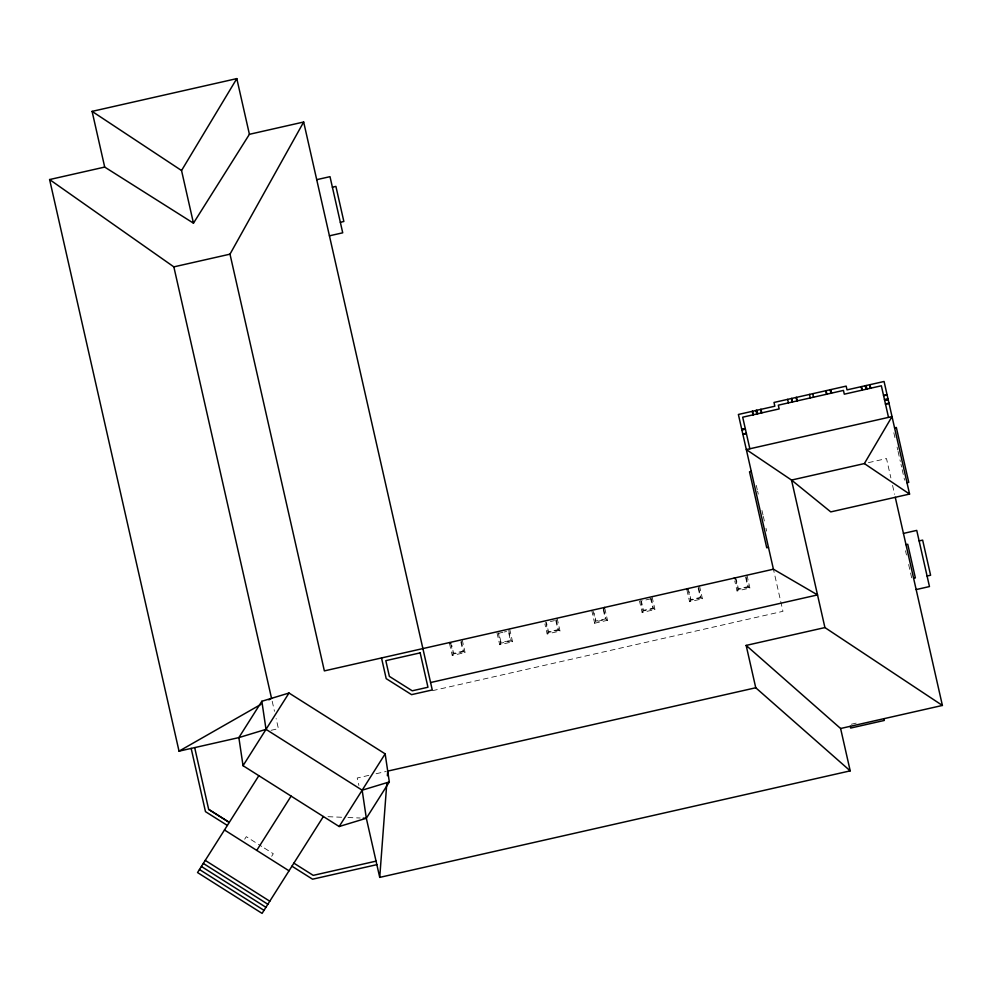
<?xml version="1.0" encoding="UTF-8"?>
<svg xmlns="http://www.w3.org/2000/svg" width="992" height="992" viewBox="0 0 992 992"><rect width="100%" height="100%" fill="white"/><g stroke="black" fill="none" stroke-linecap="round" stroke-linejoin="round"><path stroke-width="0.74" stroke-dasharray="4.96 3.72" d="M452.228 655.464L453.133 654.026L463.673 651.645L465.099 652.55L452.228 655.464L449.314 642.593M499.695 644.713L500.6 643.275L511.14 640.894L512.566 641.799L499.695 644.713L496.781 631.842M547.162 633.962L548.068 632.524L558.608 630.143L560.034 631.048L547.162 633.962L544.906 623.956M591.728 610.34L594.63 623.212L595.535 621.786L606.075 619.392L607.501 620.298L604.587 607.426M642.109 612.461L643.014 611.035L653.542 608.654L654.968 609.547L642.109 612.461L639.518 601.028M689.576 601.722L690.482 600.284L701.009 597.903L702.435 598.808L689.576 601.722L686.662 588.851M737.044 590.972L737.949 589.533L748.476 587.152L749.902 588.058L737.044 590.972L734.774 580.965M244.689 839.207L246.301 836.665L261.727 846.424M271.684 856.282L273.296 853.74L263.004 847.23M868.409 462.656L886.501 458.564L890.878 477.933M502.944 632.288L498.939 633.194L501.059 642.556L510.421 640.435L508.301 631.086L504.283 631.991M550.424 621.538L554.429 620.632M594.63 623.212L607.501 620.298M432.425 690.692L782.961 611.32L773.425 569.21M271.089 730.31L278.405 728.649L276.123 718.543M368.838 775.372L357.219 778.001L358.906 785.466M376.104 773.735L386.26 771.429M851.359 724.222L858.65 722.573M327.98 816.701L341.794 817.259M347.932 817.52L360.195 818.016M893.842 432.772L895.206 438.799M897.078 447.07L897.735 449.946M898.058 451.397L900.339 461.491M900.996 464.368L901.592 467.009M902.187 469.638L904.568 480.165M892.564 485.373L894.598 494.314M905.522 550.758L906.49 554.999M908.647 564.522L911.859 578.683M756.288 485.41L757.268 489.726M757.603 491.189L758.26 494.103M761.968 510.483L762.984 514.972M763.332 516.472L764.348 520.961M765.998 528.252L766.642 531.129M746.988 575.186L749.902 588.058M746.083 576.625L748.476 587.152M745.637 577.344L747.757 586.694L738.395 588.814L736.275 579.464M735.556 579.006L737.949 589.533M699.521 585.937L702.435 598.808M698.616 587.376L701.009 597.903M698.17 588.082L700.29 597.444L690.928 599.565L689.118 591.542M688.088 589.756L690.482 600.284M652.054 596.688L654.968 609.547M651.149 598.114L653.542 608.654M640.621 600.507L643.014 611.035M603.682 608.865L606.075 619.392M603.235 609.584L605.356 618.946L595.994 621.066L594.171 613.044M593.154 611.246L595.535 621.786M557.12 618.177L560.034 631.048M556.214 619.616L558.608 630.143M555.768 620.335L557.888 629.697L548.526 631.805L546.406 622.455M545.687 621.996L548.068 632.524M509.652 628.928L512.566 641.799M508.747 630.366L511.14 640.894M498.22 632.747L500.6 643.275M462.185 639.679L465.099 652.55M461.28 641.117L463.673 651.645M460.834 641.824L462.954 651.186L453.592 653.306L451.769 645.284M450.752 643.498L453.133 654.026M272.192 701.22L274.486 711.326M650.702 598.833L641.34 600.954L643.461 610.316L652.823 608.195L650.702 598.833"/><path stroke-width="1.49" d="M840.608 728.5L942.4 705.448L824.922 627.576L746.158 645.408L840.608 728.5L850.206 770.858L379.725 877.387L386.793 783.42M387.376 775.719L387.723 771.106L755.755 687.766L850.206 770.858M430.578 682.533L817.532 594.915L773.425 569.21L324.359 670.89L229.995 254.163L303.664 122.016L249.414 134.304L193.465 223.175L104.706 167.078L92.095 111.377L236.803 78.616L249.414 134.304M824.922 627.576L791.529 480.066L864.367 463.574L892.019 416.578L746.331 449.574L791.529 480.066L830.763 511.897L909.565 494.066L884.07 381.486L847.019 389.881L846.164 386.124L774.008 402.454L774.851 406.212L738.383 414.47L773.425 569.247M193.465 223.175L181.548 170.525L236.803 78.616M603.682 608.865L604.587 607.426M261.851 701.27L238.861 737.602L243.04 765.688L339.177 826.522L366.333 818.264L389.323 781.932L385.156 753.858L289.007 693.024L261.851 701.27L266.017 729.356L362.167 790.19L366.333 818.264L379.725 877.387M243.04 765.688L289.007 693.024M258.838 775.682L197.544 872.551L262.086 913.384L323.38 816.515M256.754 850.392L291.115 796.105M339.177 826.522L385.156 753.858M104.706 167.078L49.6 179.552L179.031 751.155L260.809 704.456M268.857 699.856L271.535 698.331L173.848 266.873L49.6 179.552M266.017 729.356L238.861 737.602L179.031 751.155M362.167 790.19L389.323 781.932M316.696 179.676L330.001 176.663L342.724 232.81L329.418 235.823M332.394 187.19L335.904 186.397L343.852 221.489L340.343 222.282M173.848 266.873L229.995 254.163M883.55 395.436L887.059 394.642M883.612 395.734L887.121 394.94M741.768 429.387L745.277 428.594M741.83 429.685L745.339 428.891M741.892 429.97L745.401 429.176M884.467 399.54L887.976 398.747M884.604 400.123L888.113 399.33M884.666 400.408L888.175 399.615M742.822 434.074L746.331 433.281M742.884 434.36L746.393 433.566M885.459 403.918L888.981 403.124M885.534 404.215L889.043 403.422M894.573 427.874L896.334 427.465L908.759 482.372L907.01 482.769M751.279 471.398L749.518 471.795L766.729 547.782L768.478 547.373M903.452 533.411L916.744 530.398L929.467 586.557L916.162 589.57M919.138 540.925L922.647 540.132L930.595 575.236L927.086 576.03M905.994 544.682L907.754 544.286L915.368 577.89L913.607 578.286M376.042 861.143L313.236 875.366L293.88 863.152M376.836 864.652L312.567 879.197L291.946 866.19M363.27 818.14L366.333 818.264M734.13 578.1L735.556 579.006M686.662 588.851L688.088 589.756M449.314 642.593L450.752 643.498M208.667 809.398L229.276 822.405L208.667 809.398L194.68 747.608M227.354 825.443L205.48 811.642L191.171 748.402M224.477 829.969L289.032 870.815M205.245 860.386L269.787 901.22M203.323 863.424L267.865 904.27M201.388 866.462L265.943 907.308M199.466 869.513L264.008 910.346M92.095 111.377L181.548 170.525M864.367 463.574L909.565 494.066M888.51 417.372L881.355 385.789L844.304 394.184L843.448 390.426L778.311 405.17L779.166 408.927L742.686 417.186L749.84 448.781M869.934 384.685L870.728 388.194M895.268 497.302L942.4 705.448M869.637 384.76L870.43 388.269M866.128 385.553L866.921 389.062M865.842 385.615L866.636 389.124M865.247 385.752L866.041 389.261M861.453 386.607L862.246 390.116M861.155 386.669L861.949 390.191M830.75 389.608L831.556 393.117M830.465 389.682L831.259 393.192M830.168 389.744L830.961 393.254M826.076 390.674L826.869 394.184M825.79 390.736L826.584 394.246M812.721 393.7L813.514 397.209M883.897 718.692L884.294 720.452L850.69 728.054L850.293 726.305M809.497 394.419L810.29 397.928M796.427 397.383L797.233 400.892M796.142 397.445L796.936 400.954M791.752 398.437L792.546 401.946M791.455 398.511L792.261 402.02M787.66 399.367L788.454 402.876M761.013 409.349L761.806 412.858M760.715 409.423L761.509 412.932M756.908 410.279L757.714 413.788M756.326 410.415L757.119 413.924M756.04 410.477L756.834 413.986M752.531 411.271L753.325 414.78M752.234 411.333L753.027 414.842M746.158 645.408L755.755 687.766M303.664 122.016L432.264 689.961L411.568 694.648L386.198 678.64L381.511 657.944M420.174 652.872L385.814 660.66L389.372 676.383L412.226 690.804L427.961 687.245L420.174 652.872"/></g></svg>
